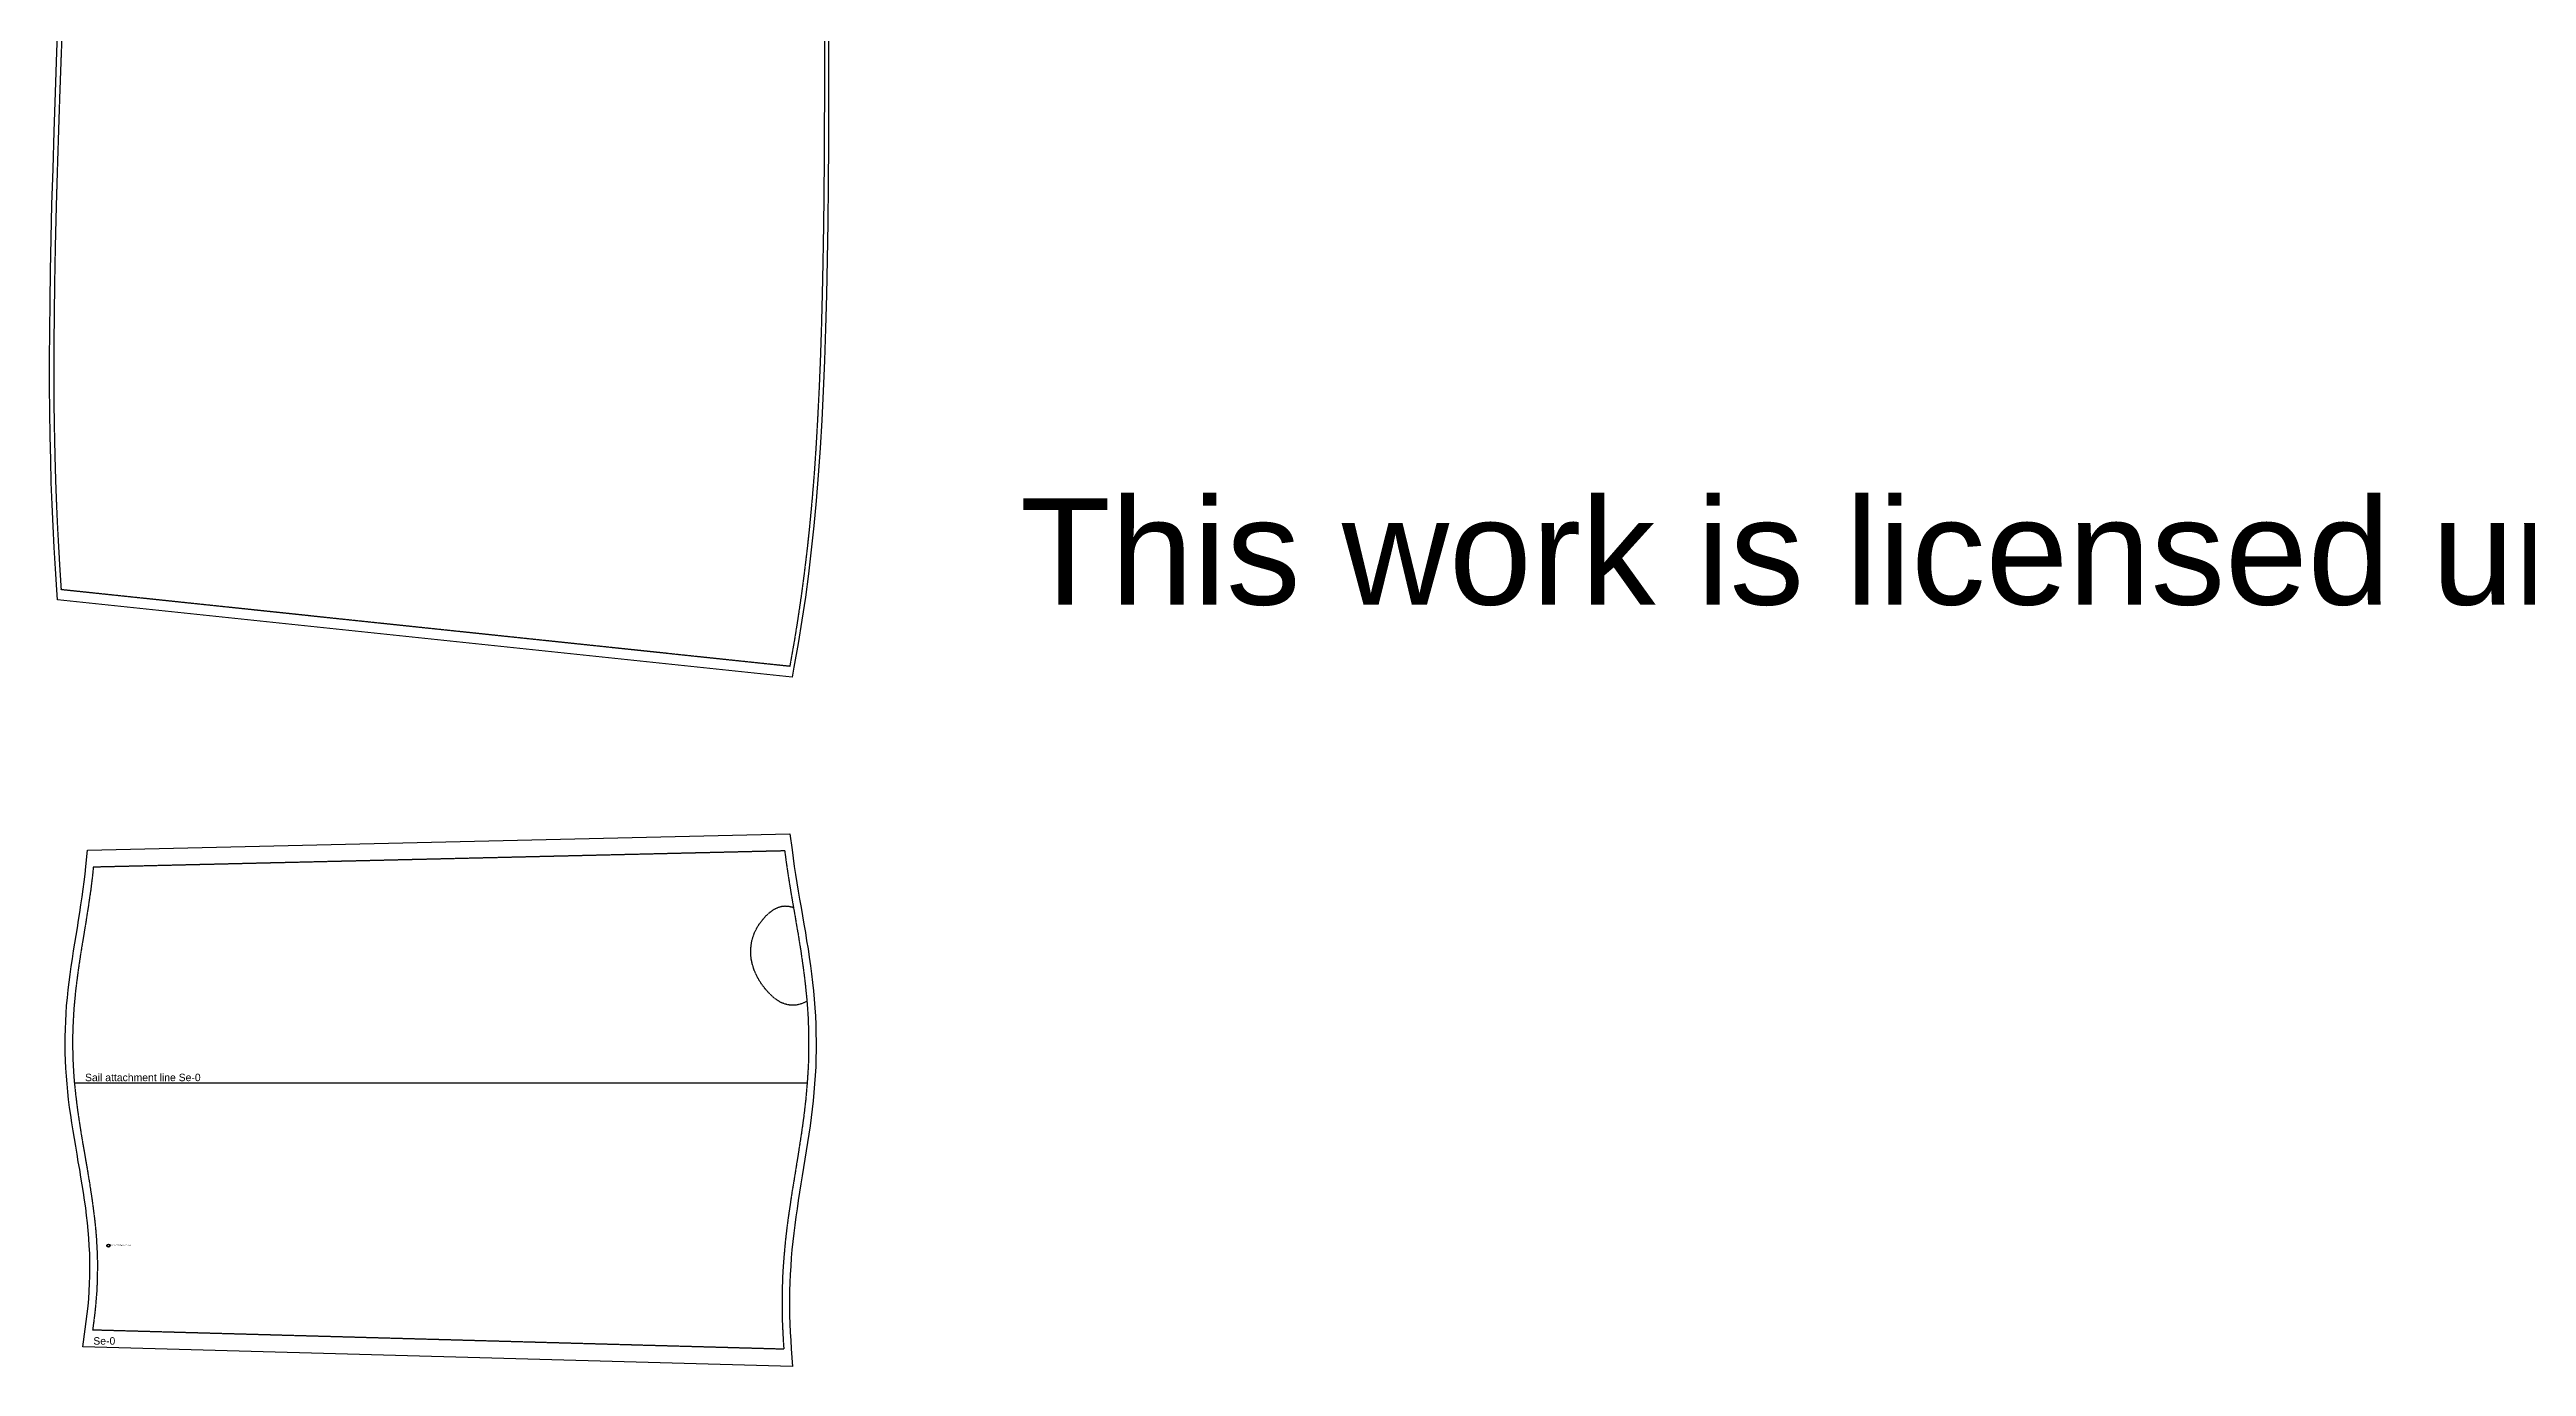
# Model space of a CAD drawing. Extents: x -5584 to 13075, y -2136 to 1760.
# Drawn here: x -912 to 1417, y -716 to 522 of the extents above; entities that cross this region are included whole.
import ezdxf

# ---------------------------------------------------------------- set-up
doc = ezdxf.new("R2010")
doc.units = 0
doc.linetypes.add('DASHED', pattern=[0.6, 0.5, -0.1])
for name, color, linetype in [('cut', 7, 'CONTINUOUS'), ('markers', 2, 'CONTINUOUS'), ('seam', 1, 'DASHED'), ('text', 3, 'CONTINUOUS')]:
    doc.layers.add(name, color=color, linetype=linetype)
doc.styles.get("Standard").update_dxf_attribs({"font": 'arial.ttf'})

# ---------------------------------------------------------------- blocks, each defined once
blk = doc.blocks.new('Se-0.sail_(1)')
at = {"layer": 'cut'}
for points in [[(-704.9, -1745.6, 0), (-705.5, -1736.2, 0), (-706.8, -1716.2, 0), (-707.9, -1696.3, 0), (-709, -1676.2, 0), (-709.9, -1655.9, 0), (-710.7, -1635.1, 0), (-711.3, -1613.8, 0), (-711.8, -1591.6, 0), (-712.2, -1568.5, 0), (-712.3, -1544.5, 0), (-712.4, -1519.3, 0), (-712.2, -1492.9, 0), (-711.9, -1465.2, 0), (-711.5, -1436.2, 0), (-710.9, -1405.7, 0), (-710.1, -1373.7, 0), (-709.1, -1340.2, 0), (-708, -1305.1, 0), (-706.8, -1268.4, 0), (-705.4, -1230.1, 0), (-703.8, -1190.1, 0), (-702.1, -1148.3, 0), (-700.2, -1104.8, 0), (-698.2, -1059.6, 0), (-696, -1012.5, 0), (-693.7, -963.8, 0), (-691.3, -913, 0), (-688.7, -860.4, 0), (-686, -806, 0), (-683.2, -749.8, 0), (-680.2, -691.6, 0), (-677.1, -631.3, 0), (-673.9, -569.2, 0), (-670.6, -504.9, 0), (-667.1, -439.4, 0), (-663.6, -371, 0), (-659.9, -300.7, 0), (-656.1, -228.7, 0), (-652.2, -154.3, 0), (-648.3, -78.3, 0), (-644.2, 0.2, 0), (-643.7, 10, 0)], [(-643.7, 10, 0), (3.8, 10, 0)], [(3.8, 10, 0), (4, 0.1, 0), (5.2, -81.3, 0), (6.5, -160.6, 0), (7.7, -237.6, 0), (8.9, -312.6, 0), (10, -385.4, 0), (11.1, -456.1, 0), (12.2, -524.7, 0), (13.2, -591.3, 0), (14.2, -655.8, 0), (15.1, -718.2, 0), (16, -778.7, 0), (16.8, -837.2, 0), (17.5, -893.6, 0), (18.2, -948.2, 0), (18.7, -1000.8, 0), (19.2, -1051.4, 0), (19.6, -1100.2, 0), (19.9, -1147.1, 0), (20.1, -1192.2, 0), (20.2, -1235.4, 0), (20.2, -1276.9, 0), (20, -1316.6, 0), (19.8, -1354.6, 0), (19.4, -1390.9, 0), (18.8, -1425.6, 0), (18.1, -1458.8, 0), (17.3, -1490.4, 0), (16.3, -1520.5, 0), (15.1, -1549.3, 0), (13.7, -1576.7, 0), (12.2, -1603, 0), (10.4, -1628.2, 0), (8.5, -1652.4, 0), (6.3, -1675.9, 0), (3.9, -1698.6, 0), (1.2, -1720.9, 0), (-1.7, -1742.8, 0), (-5, -1764.7, 0), (-8.5, -1786.6, 0), (-12.4, -1808.7, 0), (-14, -1818.3, 0)], [(-14, -1818.3, 0), (-704.9, -1745.6, 0)]]:
    blk.add_polyline3d(points, dxfattribs=at)
at = {"layer": 'seam'}
for points in [[(0, 0, 0), (-640.2, 0, 0)], [(0, 0, 0), (1.2, -81.4, 0), (2.5, -160.6, 0), (3.7, -237.7, 0), (4.9, -312.6, 0), (6, -385.5, 0), (7.1, -456.2, 0), (8.2, -524.8, 0), (9.2, -591.3, 0), (10.2, -655.8, 0), (11.1, -718.3, 0), (12, -778.8, 0), (12.8, -837.2, 0), (13.5, -893.7, 0), (14.2, -948.2, 0), (14.7, -1000.8, 0), (15.2, -1051.5, 0), (15.6, -1100.2, 0), (15.9, -1147.1, 0), (16.1, -1192.2, 0), (16.2, -1235.4, 0), (16.2, -1276.9, 0), (16, -1316.6, 0), (15.8, -1354.6, 0), (15.4, -1390.9, 0), (14.8, -1425.6, 0), (14.1, -1458.7, 0), (13.3, -1490.2, 0), (12.3, -1520.4, 0), (11.1, -1549.1, 0), (9.7, -1576.5, 0), (8.2, -1602.8, 0), (6.5, -1627.9, 0), (4.5, -1652.1, 0), (2.3, -1675.5, 0), (-0.1, -1698.2, 0), (-2.8, -1720.4, 0), (-5.7, -1742.3, 0), (-8.9, -1764.1, 0), (-12.4, -1785.9, 0), (-16.3, -1808, 0)], [(-640.2, 0, 0), (-644.3, -78.4, 0), (-648.2, -154.7, 0), (-652.1, -228.9, 0), (-655.9, -301.1, 0), (-659.6, -371.2, 0), (-663.1, -439.3, 0), (-666.6, -505.3, 0), (-669.9, -569.4, 0), (-673.1, -631.5, 0), (-676.2, -691.7, 0), (-679.2, -749.9, 0), (-682, -806.3, 0), (-684.7, -860.7, 0), (-687.3, -913.2, 0), (-689.7, -963.9, 0), (-692, -1012.8, 0), (-694.2, -1059.8, 0), (-696.2, -1105, 0), (-698.1, -1148.5, 0), (-699.8, -1190.2, 0), (-701.4, -1230.3, 0), (-702.8, -1268.6, 0), (-704, -1305.3, 0), (-705.1, -1340.3, 0), (-706.1, -1373.8, 0), (-706.9, -1405.8, 0), (-707.5, -1436.2, 0), (-707.9, -1465.3, 0), (-708.2, -1492.9, 0), (-708.4, -1519.3, 0), (-708.3, -1544.5, 0), (-708.2, -1568.5, 0), (-707.8, -1591.5, 0), (-707.3, -1613.6, 0), (-706.7, -1635, 0), (-705.9, -1655.7, 0), (-705, -1676, 0), (-703.9, -1696, 0), (-702.8, -1715.9, 0), (-701.5, -1735.9, 0)], [(-16.3, -1808, 0), (-701.5, -1735.9, 0)]]:
    blk.add_polyline3d(points, dxfattribs=at)
at = {"layer": 'text'}
blk.add_text('Se-0.sail', height=5, dxfattribs=at).set_placement((-635.2, 2))
blk = doc.blocks.new('Se-0.tube_(21)')
at = {"layer": 'cut'}
for points in [[(-676.6, 219.1, 0), (-16.2, 234.6, 0)], [(-16.2, 234.6, 0), (-14.2, 219.4, 0), (-13.2, 211.6, 0), (-12.1, 203.9, 0), (-10.9, 196.2, 0), (-9.6, 188.5, 0), (-8.4, 180.7, 0), (-7.1, 173, 0), (-5.7, 165.3, 0), (-4.4, 157.5, 0), (-3.1, 149.7, 0), (-1.7, 141.9, 0), (-0.5, 134.1, 0), (0.8, 126.3, 0), (2, 118.5, 0), (3.1, 110.6, 0), (4.1, 102.8, 0), (5.1, 94.9, 0), (5.9, 87, 0), (6.6, 79, 0), (7.3, 71.1, 0), (7.7, 63.1, 0), (8.1, 55.2, 0), (8.3, 47.2, 0), (8.5, 39.3, 0), (8.4, 31.3, 0), (8.3, 23.3, 0), (8, 15.4, 0), (7.5, 7.4, 0), (7, -0.5, 0), (6.3, -8.5, 0), (5.5, -16.4, 0), (4.7, -24.3, 0), (3.7, -32.2, 0), (2.7, -40, 0), (1.5, -47.9, 0), (0.4, -55.7, 0), (-0.9, -63.5, 0), (-2.1, -71.3, 0), (-3.4, -79.1, 0), (-4.6, -86.9, 0), (-5.9, -94.6, 0), (-7.1, -102.4, 0), (-8.4, -110.1, 0), (-9.5, -117.9, 0), (-10.6, -125.6, 0), (-11.7, -133.3, 0), (-12.6, -141, 0), (-13.5, -148.8, 0), (-14.3, -156.5, 0), (-15, -164.2, 0), (-15.5, -172, 0), (-16, -179.7, 0), (-16.3, -187.4, 0), (-16.5, -195.2, 0), (-16.6, -202.9, 0), (-16.6, -210.7, 0), (-16.5, -218.4, 0), (-16.3, -226.2, 0), (-15.9, -233.9, 0), (-15.5, -241.7, 0), (-14.9, -249.5, 0), (-13.8, -266.2, 0)], [(-681.2, -247.7, 0), (-678.8, -231, 0), (-677.8, -223.8, 0), (-676.9, -216.7, 0), (-676.2, -209.6, 0), (-675.5, -202.5, 0), (-675, -195.4, 0), (-674.7, -188.3, 0), (-674.5, -181.2, 0), (-674.4, -174.1, 0), (-674.4, -167, 0), (-674.6, -159.9, 0), (-675, -152.7, 0), (-675.4, -145.6, 0), (-676, -138.5, 0), (-676.7, -131.3, 0), (-677.5, -124.2, 0), (-678.4, -117, 0), (-679.4, -109.8, 0), (-680.5, -102.6, 0), (-681.6, -95.4, 0), (-682.8, -88.2, 0), (-684, -81, 0), (-685.3, -73.7, 0), (-686.5, -66.5, 0), (-687.8, -59.2, 0), (-689, -51.9, 0), (-690.2, -44.6, 0), (-691.4, -37.3, 0), (-692.4, -30, 0), (-693.5, -22.7, 0), (-694.4, -15.3, 0), (-695.2, -8, 0), (-695.9, -0.6, 0), (-696.5, 6.7, 0), (-697, 14.1, 0), (-697.4, 21.5, 0), (-697.6, 28.8, 0), (-697.7, 36.2, 0), (-697.7, 43.6, 0), (-697.5, 50.9, 0), (-697.2, 58.3, 0), (-696.8, 65.7, 0), (-696.3, 73, 0), (-695.6, 80.4, 0), (-694.8, 87.8, 0), (-694, 95.1, 0), (-693, 102.4, 0), (-692, 109.7, 0), (-690.9, 117.1, 0), (-689.8, 124.4, 0), (-688.6, 131.7, 0), (-687.4, 139, 0), (-686.2, 146.2, 0), (-685, 153.5, 0), (-683.9, 160.7, 0), (-682.8, 167.9, 0), (-681.7, 175.2, 0), (-680.7, 182.4, 0), (-679.8, 189.5, 0), (-678.9, 196.7, 0), (-678.2, 203.9, 0), (-676.6, 219.1, 0)], [(-13.8, -266.2, 0), (-681.2, -247.7, 0)]]:
    blk.add_polyline3d(points, dxfattribs=at)
at = {"layer": 'markers'}
for radius in [1.5, 1.2]:
    blk.add_circle((-657, -152.6), radius, dxfattribs=at)
at = {"layer": 'seam'}
blk.add_line((0, 0), (-689, 0), dxfattribs=at)
for points in [[(-21.1, 218.5, 0), (-671.2, 203.2, 0)], [(-21.1, 218.5, 0), (-20.1, 210.7, 0), (-19, 202.9, 0), (-17.8, 195.1, 0), (-16.6, 187.4, 0), (-15.3, 179.6, 0), (-14, 171.8, 0), (-12.6, 164.1, 0), (-11.3, 156.3, 0), (-10, 148.6, 0), (-8.6, 140.8, 0), (-7.4, 133, 0), (-6.1, 125.2, 0), (-5, 117.5, 0), (-3.9, 109.7, 0), (-2.8, 101.9, 0), (-1.9, 94.1, 0), (-1.1, 86.3, 0), (-0.3, 78.4, 0), (0.3, 70.6, 0), (0.8, 62.8, 0), (1.1, 54.9, 0), (1.3, 47.1, 0), (1.4, 39.2, 0), (1.4, 31.4, 0), (1.3, 23.5, 0), (1, 15.7, 0), (0.5, 7.8, 0), (0, 0, 0), (-0.7, -7.8, 0), (-1.4, -15.7, 0), (-2.3, -23.5, 0), (-3.2, -31.3, 0), (-4.3, -39.1, 0), (-5.4, -46.9, 0), (-6.6, -54.6, 0), (-7.8, -62.4, 0), (-9, -70.2, 0), (-10.3, -78, 0), (-11.5, -85.7, 0), (-12.8, -93.5, 0), (-14.1, -101.3, 0), (-15.3, -109.1, 0), (-16.4, -116.8, 0), (-17.6, -124.6, 0), (-18.6, -132.4, 0), (-19.6, -140.2, 0), (-20.5, -148, 0), (-21.2, -155.9, 0), (-21.9, -163.7, 0), (-22.5, -171.5, 0), (-23, -179.3, 0), (-23.3, -187.2, 0), (-23.5, -195, 0), (-23.6, -202.9, 0), (-23.6, -210.7, 0), (-23.5, -218.6, 0), (-23.3, -226.4, 0), (-22.9, -234.3, 0), (-22.5, -242.1, 0), (-21.9, -250, 0)], [(-21.1, 218.5, 0), (-20.1, 210.7, 0), (-19, 202.9, 0), (-17.8, 195.1, 0), (-16.6, 187.4, 0), (-15.3, 179.6, 0), (-14, 171.8, 0), (-12.6, 164.1, 0), (-11.3, 156.3, 0), (-10, 148.6, 0), (-8.6, 140.8, 0), (-7.4, 133, 0), (-6.1, 125.2, 0), (-5, 117.5, 0), (-3.9, 109.7, 0), (-2.8, 101.9, 0), (-1.9, 94.1, 0), (-1.1, 86.3, 0), (-0.3, 78.4, 0), (0.3, 70.6, 0), (0.8, 62.8, 0), (1.1, 54.9, 0), (1.3, 47.1, 0), (1.4, 39.2, 0), (1.4, 31.4, 0), (1.3, 23.5, 0), (1, 15.7, 0), (0.5, 7.8, 0), (0, 0, 0), (-0.7, -7.8, 0), (-1.4, -15.7, 0), (-2.3, -23.5, 0), (-3.2, -31.3, 0), (-4.3, -39.1, 0), (-5.4, -46.9, 0), (-6.6, -54.6, 0), (-7.8, -62.4, 0), (-9, -70.2, 0), (-10.3, -78, 0), (-11.5, -85.7, 0), (-12.8, -93.5, 0), (-14.1, -101.3, 0), (-15.3, -109.1, 0), (-16.4, -116.8, 0), (-17.6, -124.6, 0), (-18.6, -132.4, 0), (-19.6, -140.2, 0), (-20.5, -148, 0), (-21.2, -155.9, 0), (-21.9, -163.7, 0), (-22.5, -171.5, 0), (-23, -179.3, 0), (-23.3, -187.2, 0), (-23.5, -195, 0), (-23.6, -202.9, 0), (-23.6, -210.7, 0), (-23.5, -218.6, 0), (-23.3, -226.4, 0), (-22.9, -234.3, 0), (-22.5, -242.1, 0), (-21.9, -250, 0)], [(-671.2, 203.2, 0), (-671.9, 196, 0), (-672.8, 188.7, 0), (-673.7, 181.4, 0), (-674.8, 174.2, 0), (-675.8, 166.9, 0), (-677, 159.6, 0), (-678.1, 152.3, 0), (-679.3, 145.1, 0), (-680.5, 137.8, 0), (-681.7, 130.5, 0), (-682.9, 123.3, 0), (-684, 116, 0), (-685.1, 108.8, 0), (-686.1, 101.5, 0), (-687, 94.2, 0), (-687.9, 87, 0), (-688.6, 79.7, 0), (-689.3, 72.5, 0), (-689.8, 65.2, 0), (-690.2, 58, 0), (-690.5, 50.7, 0), (-690.7, 43.5, 0), (-690.7, 36.2, 0), (-690.6, 29, 0), (-690.4, 21.7, 0), (-690, 14.5, 0), (-689.6, 7.2, 0), (-689, 0, 0), (-688.2, -7.2, 0), (-687.4, -14.5, 0), (-686.5, -21.7, 0), (-685.5, -29, 0), (-684.4, -36.2, 0), (-683.3, -43.5, 0), (-682.1, -50.7, 0), (-680.9, -58, 0), (-679.6, -65.3, 0), (-678.4, -72.5, 0), (-677.1, -79.8, 0), (-675.9, -87, 0), (-674.7, -94.3, 0), (-673.6, -101.5, 0), (-672.5, -108.8, 0), (-671.5, -116.1, 0), (-670.6, -123.3, 0), (-669.7, -130.6, 0), (-669, -137.8, 0), (-668.4, -145.1, 0), (-668, -152.4, 0), (-667.6, -159.6, 0), (-667.4, -166.9, 0), (-667.4, -174.1, 0), (-667.5, -181.4, 0), (-667.7, -188.6, 0), (-668, -195.8, 0), (-668.6, -203.1, 0), (-669.2, -210.3, 0), (-670, -217.5, 0), (-670.9, -224.8, 0), (-671.9, -232, 0)], [(-0.2, 77.1, 0), (-2, 76.2, 0), (-3.7, 75.5, 0), (-5.4, 74.8, 0), (-7.1, 74.3, 0), (-8.7, 73.9, 0), (-10.3, 73.6, 0), (-11.9, 73.4, 0), (-13.4, 73.4, 0), (-14.9, 73.4, 0), (-16.4, 73.5, 0), (-17.8, 73.8, 0), (-19.3, 74.1, 0), (-20.7, 74.5, 0), (-22, 75, 0), (-23.4, 75.5, 0), (-24.7, 76.1, 0), (-26, 76.8, 0), (-27.2, 77.6, 0), (-28.4, 78.4, 0), (-29.6, 79.2, 0), (-30.8, 80.1, 0), (-32, 81.1, 0), (-33.1, 82.1, 0), (-34.2, 83.1, 0), (-35.2, 84.2, 0), (-36.3, 85.2, 0), (-37.3, 86.3, 0), (-38.3, 87.4, 0), (-39.3, 88.6, 0), (-40.2, 89.7, 0), (-41.1, 90.9, 0), (-42, 92.1, 0), (-42.9, 93.3, 0), (-43.7, 94.5, 0), (-44.5, 95.8, 0), (-45.3, 97.1, 0), (-46, 98.4, 0), (-46.7, 99.7, 0), (-47.4, 101, 0), (-48, 102.3, 0), (-48.6, 103.7, 0), (-49.2, 105.1, 0), (-49.8, 106.5, 0), (-50.3, 107.9, 0), (-50.7, 109.3, 0), (-51.2, 110.7, 0), (-51.6, 112.1, 0), (-51.9, 113.6, 0), (-52.2, 115, 0), (-52.5, 116.5, 0), (-52.7, 118, 0), (-52.9, 119.5, 0), (-53, 120.9, 0), (-53, 122.4, 0), (-53, 123.9, 0), (-53, 125.4, 0), (-52.9, 126.9, 0), (-52.8, 128.4, 0), (-52.7, 129.9, 0), (-52.4, 131.3, 0), (-52.2, 132.8, 0), (-51.9, 134.3, 0), (-51.5, 135.7, 0), (-51.1, 137.1, 0), (-50.6, 138.6, 0), (-50.1, 140, 0), (-49.6, 141.3, 0), (-49, 142.7, 0), (-48.3, 144.1, 0), (-47.6, 145.4, 0), (-46.9, 146.7, 0), (-46.1, 147.9, 0), (-45.3, 149.2, 0), (-44.5, 150.4, 0), (-43.6, 151.6, 0), (-42.7, 152.8, 0), (-41.8, 154, 0), (-40.8, 155.1, 0), (-39.8, 156.2, 0), (-38.8, 157.3, 0), (-37.7, 158.4, 0), (-36.6, 159.4, 0), (-35.5, 160.4, 0), (-34.3, 161.3, 0), (-33.1, 162.2, 0), (-31.9, 163, 0), (-30.6, 163.8, 0), (-29.3, 164.5, 0), (-28, 165.1, 0), (-26.7, 165.6, 0), (-25.3, 166, 0), (-23.8, 166.4, 0), (-22.4, 166.6, 0), (-20.9, 166.7, 0), (-19.3, 166.6, 0), (-17.8, 166.5, 0), (-16.2, 166.2, 0), (-14.5, 165.8, 0), (-12.8, 165.2, 0)], [(-21.9, -250, 0), (-671.9, -232, 0)]]:
    blk.add_polyline3d(points, dxfattribs=at)
at = {"layer": 'markers'}
blk.add_text('Bridle Attachment Point Se-0', height=1, dxfattribs=at).set_placement((-654, -152.6))
at = {"layer": 'text'}
for s, p in [('Sail attachment line Se-0', (-679, 2)), ('Se-0', (-671.2, -245.7))]:
    blk.add_text(s, height=7, dxfattribs=at).set_placement(p)
blk = doc.blocks.new('Copyright')
at = {"layer": ''}
blk.add_text('This work is licensed under a Creative Commons  Attribution-NonCommercial-ShareAlike 4.0 International License http://creativecommons.org/licenses/by-nc-sa/4.0/ Author: Karsten Gaebert (info@wingworks.de)', height=100, dxfattribs=at).set_placement((0, 0))

msp = doc.modelspace()

# ---------------------------------------------------------------- block references
for name, p in [('Se-0.sail_(1)', (-200, 1750)), ('Copyright', (0, 0)), ('Se-0.tube_(21)', (-200, -450))]:
    msp.add_blockref(name, p)

doc.saveas('drawing.dxf')
